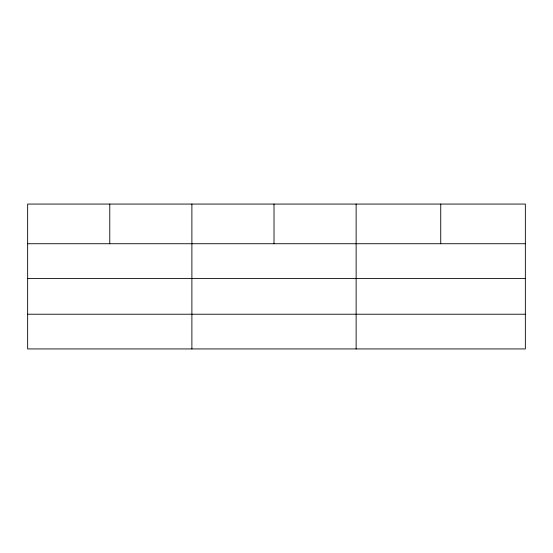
<?xml version="1.0" encoding="UTF-8"?>
<svg xmlns="http://www.w3.org/2000/svg" width="553" height="553" viewBox="0 0 553 553"><rect width="100%" height="100%" fill="white"/><g stroke="black" fill="none" stroke-linecap="round" stroke-linejoin="round"><path stroke-width="0.83" d="M525.35 278.449L525.35 204.064L27.65 204.064L27.65 348.936L525.35 348.936L525.35 278.449L27.65 278.449M27.65 243.735L525.35 243.735M27.65 314.222L525.35 314.222M440.741 204.064L440.741 243.735M356.132 204.064L356.132 348.936M274.012 204.064L274.012 243.735M191.891 204.064L191.891 348.936M109.771 204.064L109.771 243.735"/></g></svg>
